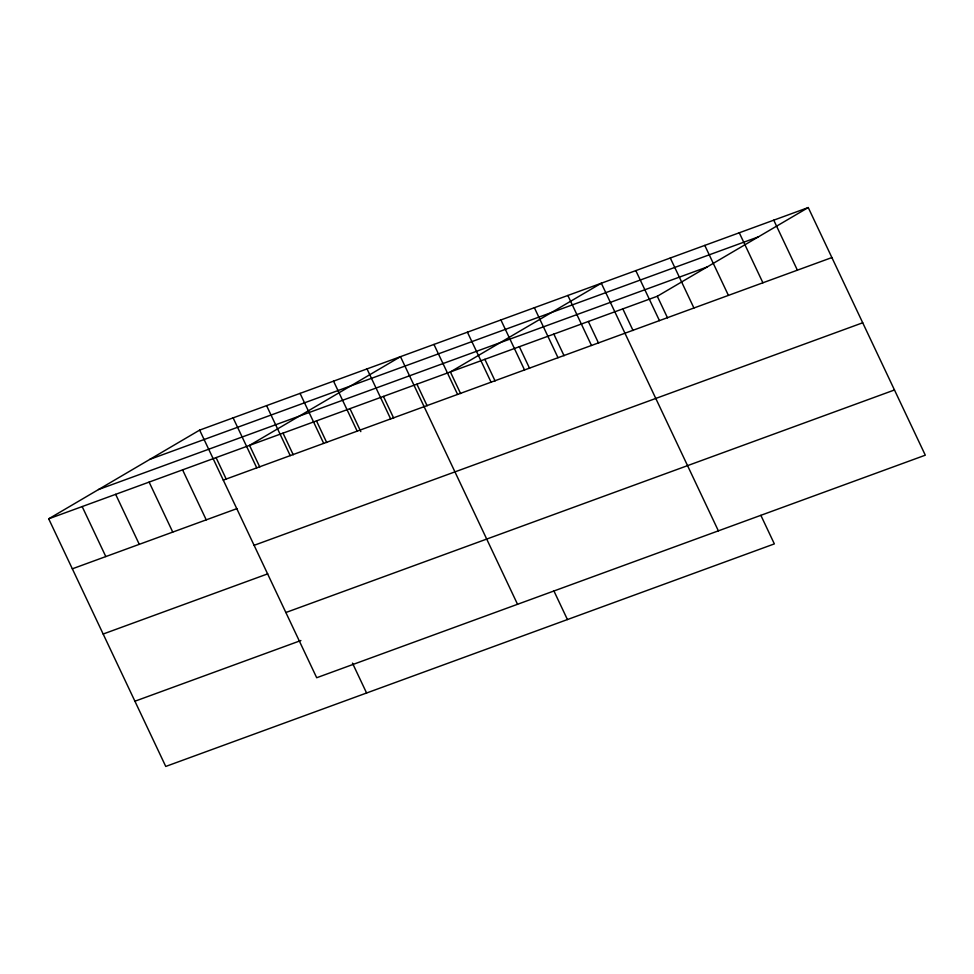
<?xml version="1.0" encoding="UTF-8"?>
<svg xmlns="http://www.w3.org/2000/svg" width="974" height="974" viewBox="0 0 974 974"><rect width="100%" height="100%" fill="white"/><g stroke="black" fill="none" stroke-linecap="round" stroke-linejoin="round"><path stroke-width="1.46" d="M760.877 515.368L774.354 543.894L165.75 766.441L48.7 518.813L199.646 430.106L808.25 207.559L925.3 455.187L316.696 677.734L199.646 430.106M48.7 518.813L657.304 296.266L808.25 207.559M149.826 459.375L758.442 236.84M98.508 489.532L707.112 266.998M223.277 480.109L831.881 257.562M72.332 568.816L236.913 508.635M254.104 545.318L862.708 322.784M103.159 634.025L267.74 573.844M285.869 612.512L894.473 389.977M134.923 701.219L300.893 640.527M773.758 220.173L797.389 270.175M739.278 232.786L762.91 282.789M704.786 245.399L728.418 295.39M670.295 258L693.926 308.003M657.304 296.266L667.531 317.889M635.815 270.614L659.447 320.616M622.824 308.88L633.039 330.503M718.374 530.854L601.323 283.227L450.378 371.934L460.605 393.557M588.333 321.493L598.547 343.116M567.854 295.463L591.486 345.466M553.841 334.106L564.068 355.729M534.373 307.711L558.005 357.702M519.361 346.72L529.576 368.33M500.904 319.947L524.536 369.95M484.869 359.321L495.084 380.944M467.423 332.183L491.066 382.185M553.95 591.023L567.428 619.561M433.954 344.431L457.585 394.421M416.909 384.17L427.123 405.793M517.535 604.294L400.484 356.667L249.539 445.374L259.766 466.996M383.439 396.418L393.654 418.041M367.003 368.903L390.647 418.905M349.958 408.654L360.818 431.628M333.534 381.138L357.166 431.141M316.489 420.89L326.704 442.513M300.065 393.386L323.697 443.389M283.008 433.138L293.235 454.761M266.584 405.622L290.228 455.625M352.466 663.111L366.589 693.001M233.115 417.858L256.746 467.861M216.07 457.61L226.285 479.232M182.588 469.858L206.232 519.848M149.119 482.093L172.751 532.096M115.65 494.329L139.282 544.332M82.169 506.577L105.813 556.568"/></g></svg>
